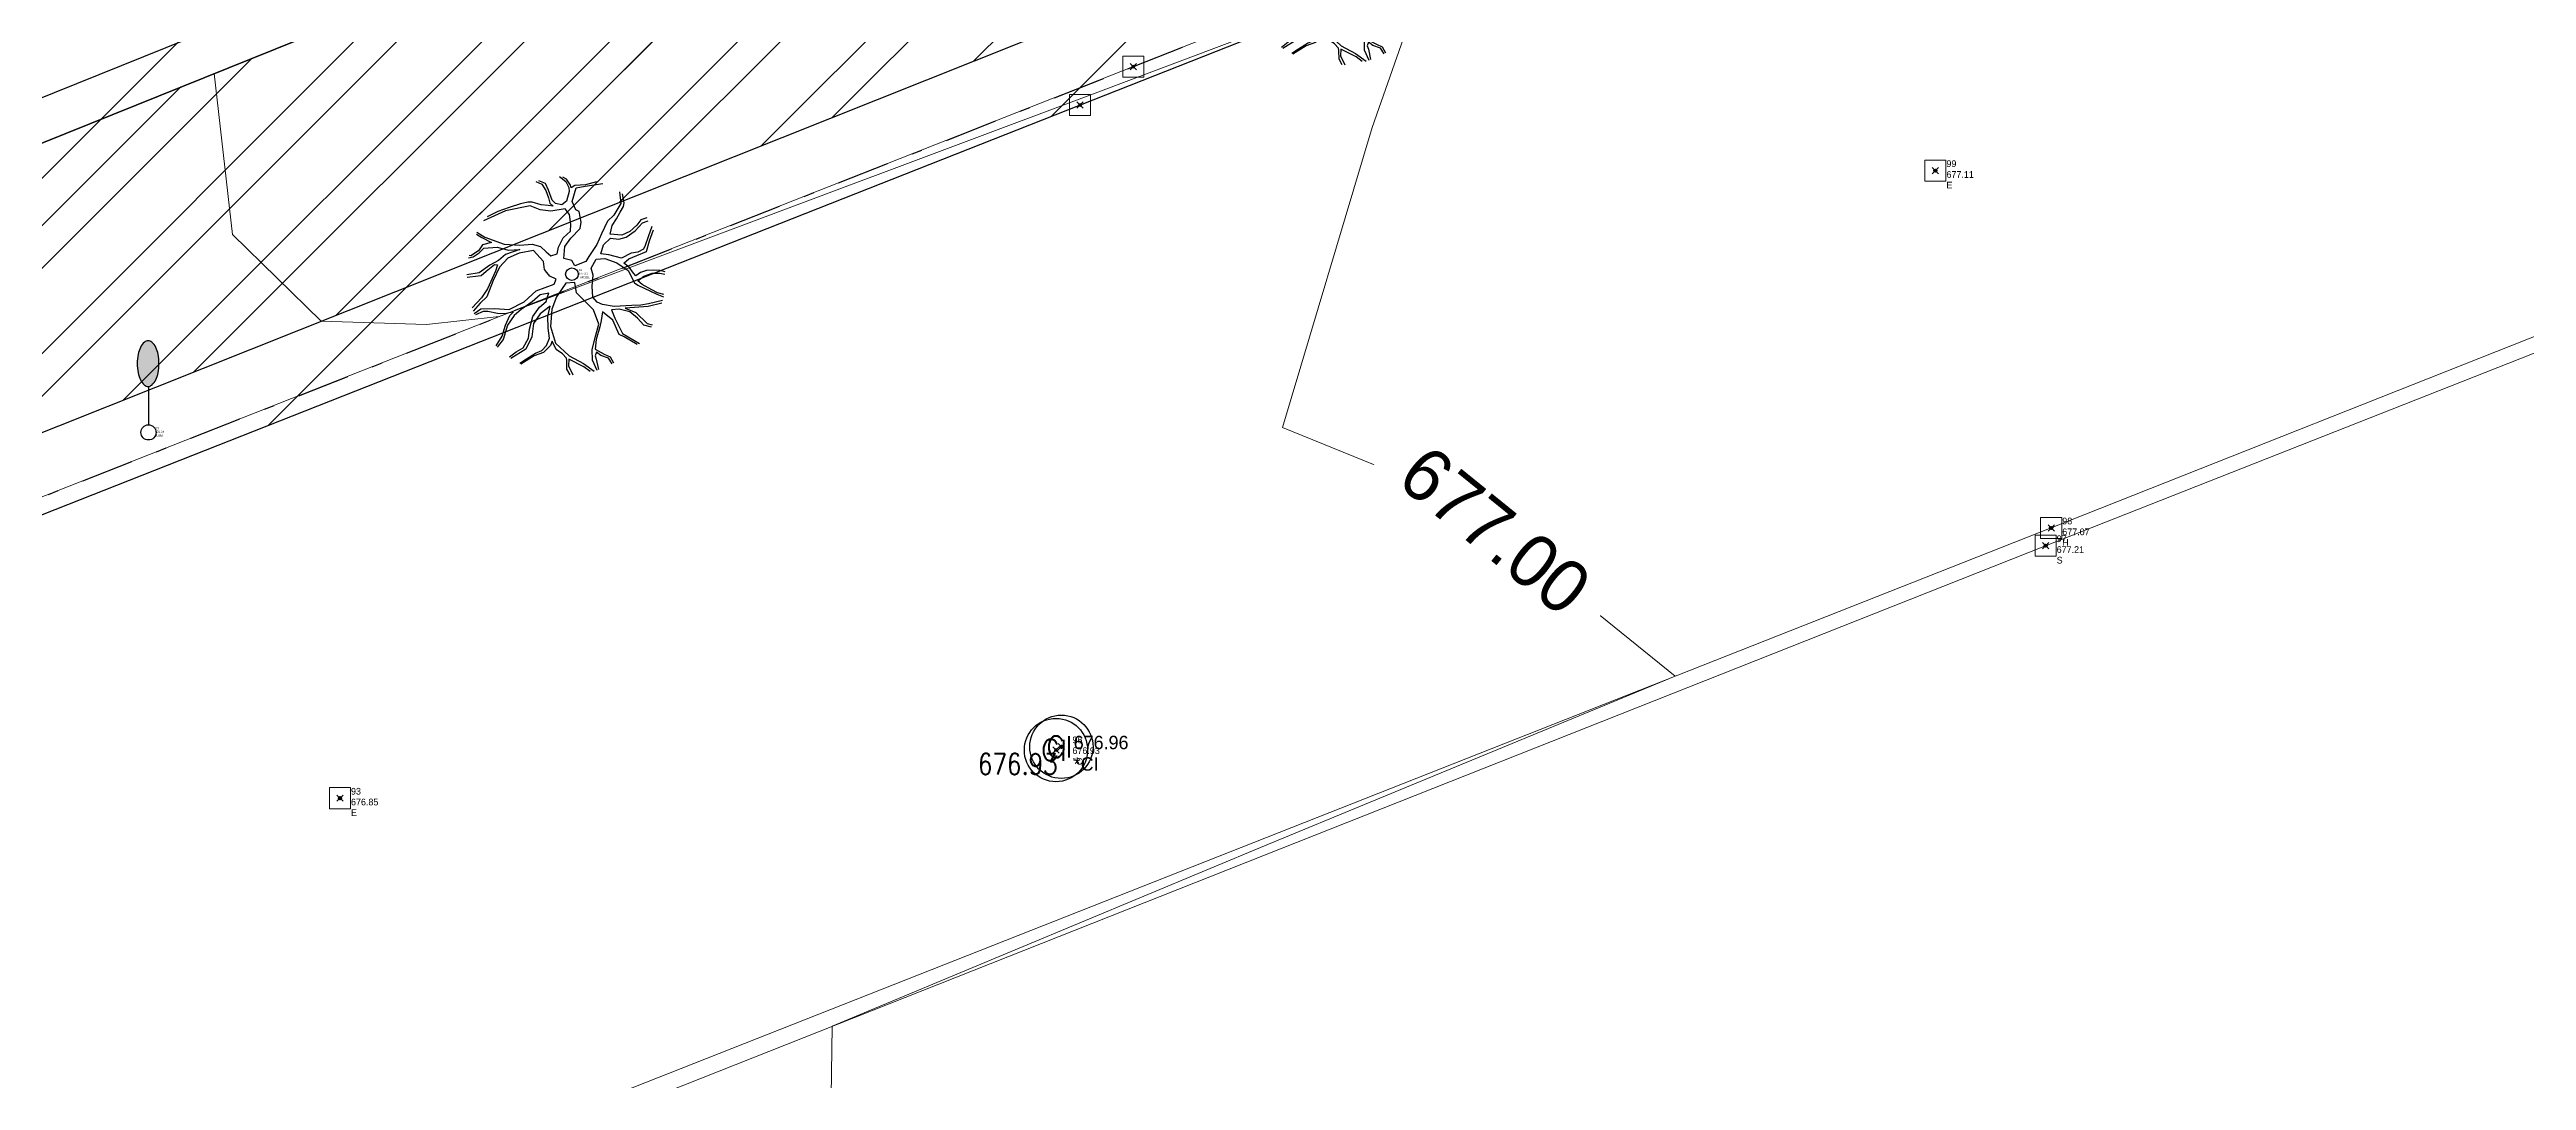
# Model space of a CAD drawing. Extents: x 350769 to 354978, y 6304672 to 6307963.
# Drawn here: x 352550.22 to 352573.7, y 6305432.14 to 6305441.91 of the extents above; entities that cross this region are included whole.
import ezdxf

# ---------------------------------------------------------------- set-up
doc = ezdxf.new("R2010")
doc.units = 0
doc.header["$PDMODE"] = 35
doc.header["$PDSIZE"] = 0.03
doc.linetypes.add('CONTINUOS', pattern=[0])
doc.linetypes.add('JPG_DASHDOT', pattern=[1, 0.5, -0.25, 0, -0.25])
doc.layers.get('0').update_dxf_attribs({"linetype": 'CONTINUOUS'})
doc.layers.get('Defpoints').update_dxf_attribs({"linetype": 'CONTINUOUS'})
for name, color, linetype in [('0-LEVANTAMIENTO 2020.SEP', 252, 'CONTINUOUS'), ('02_Geo ext_Acotamiento', 7, 'CONTINUOUS'), ('1-ESCALA', 252, 'CONTINUOUS'), ('1-PAVIMENTO', 161, 'CONTINUOUS'), ('1-SOLERA', 212, 'CONTINUOUS'), ('1-VEREDA', 251, 'CONTINUOUS'), ('2-ACHURADO VEREDA', 252, 'CONTINUOUS'), ('C-TINN', 5, 'CONTINUOUS'), ('C-TOPO-MINR', 8, 'CONTINUOUS'), ('COTA-BLOCK', 4, 'CONTINUOUS'), ('TOP-URB-SOLERAS', 2, 'JPG_DASHDOT'), ('V-NODE - 2013', 4, 'CONTINUOUS'), ('V-NODE DIC 2005', 4, 'CONTINUOUS'), ('V-NODE-TEXT', 1, 'CONTINUOUS'), ('V-NODE-TEXT 2013', 2, 'CONTINUOUS'), ('V-NODE-TEXT DIC 2005', 2, 'CONTINUOUS'), ('Z-ARBOL', 253, 'CONTINUOUS'), ('Z-CI', 253, 'CONTINUOUS'), ('Z-LUM', 253, 'CONTINUOUS')]:
    doc.layers.add(name, color=color, linetype=linetype)
doc.layers.add('0_ASD_TOPOGRAFIA_ELEMENTOS', color=9, linetype='CONTINUOS', lineweight=5, true_color=0xbdbdbd)
doc.styles.add('ROMANS', font='romans.shx', dxfattribs={"width": 0.65})
doc.dimstyles.new('Principal', dxfattribs={"dimscale": 0, "dimtxt": 2, "dimasz": 2, "dimexe": 1, "dimexo": 1, "dimtad": 1, "dimrnd": 0.05, "dimzin": 1, "dimtxsty": 'ROMANS', "dimcen": 2.5, "dimclrt": 2, "dimaunit": 2, "dimadec": 0, "dimazin": 0, "dimtfac": 1, "dimtmove": 0, "dimatfit": 3, "dimfxl": 1, "dimfxlon": 1, "dimarcsym": 0})

# ---------------------------------------------------------------- blocks, each defined once
blk = doc.blocks.new('CI')
at = {"layer": 'Z-CI'}
blk.add_circle((0, 0), 1.2, dxfattribs=at)
at = {"layer": 'Z-CI', "style": 'ROMANS'}
blk.add_text('CI', height=0.8, rotation=360, dxfattribs=at).set_placement((-0.579, -0.402))
blk = doc.blocks.new('*U229', base_point=(352569.137, 6305437.209))
at = {"layer": 'V-NODE - 2013', "lineweight": -2}
blk.add_point((352569.137, 6305437.209), dxfattribs=at)
at = {"layer": 'V-NODE-TEXT 2013', "linetype": 'ByBlock', "char_height": 0.0635}
for s, insert, attachment_point in [('97', (352569.242, 6305437.242), 7), ('677.21', (352569.242, 6305437.204), 1), ('S', (352569.242, 6305437.103), 1)]:
    blk.add_mtext(s, dxfattribs=dict(at, insert=insert, attachment_point=attachment_point))
blk = doc.blocks.new('*U378', base_point=(352569.19, 6305437.377))
at = {"layer": 'V-NODE - 2013', "lineweight": -2}
blk.add_point((352569.19, 6305437.377), dxfattribs=at)
at = {"layer": 'V-NODE-TEXT 2013', "linetype": 'ByBlock', "char_height": 0.0635}
for s, insert, attachment_point in [('98', (352569.295, 6305437.41), 7), ('677.07', (352569.295, 6305437.372), 1), ('H', (352569.295, 6305437.271), 1)]:
    blk.add_mtext(s, dxfattribs=dict(at, insert=insert, attachment_point=attachment_point))
blk = doc.blocks.new('*U415', base_point=(352552.968, 6305434.815))
at = {"layer": 'V-NODE - 2013', "lineweight": -2}
blk.add_point((352552.968, 6305434.815), dxfattribs=at)
at = {"layer": 'V-NODE-TEXT 2013', "linetype": 'ByBlock', "char_height": 0.0635}
for s, insert, attachment_point in [('93', (352553.073, 6305434.848), 7), ('676.85', (352553.073, 6305434.81), 1), ('E', (352553.073, 6305434.709), 1)]:
    blk.add_mtext(s, dxfattribs=dict(at, insert=insert, attachment_point=attachment_point))
blk = doc.blocks.new('*U416', base_point=(352568.092, 6305440.765))
at = {"layer": 'V-NODE - 2013', "lineweight": -2}
blk.add_point((352568.092, 6305440.765), dxfattribs=at)
at = {"layer": 'V-NODE-TEXT 2013', "linetype": 'ByBlock', "char_height": 0.0635}
for s, insert, attachment_point in [('99', (352568.197, 6305440.798), 7), ('677.11', (352568.197, 6305440.76), 1), ('E', (352568.197, 6305440.659), 1)]:
    blk.add_mtext(s, dxfattribs=dict(at, insert=insert, attachment_point=attachment_point))
blk = doc.blocks.new('*U442', base_point=(352559.807, 6305435.302))
at = {"layer": 'V-NODE - 2013', "lineweight": -2}
blk.add_point((352559.807, 6305435.302), dxfattribs=at)
at = {"layer": 'V-NODE-TEXT 2013', "linetype": 'ByBlock', "char_height": 0.0635}
for s, insert, attachment_point in [('96', (352559.912, 6305435.335), 7), ('676.93', (352559.912, 6305435.297), 1), ('°CI', (352559.912, 6305435.196), 1)]:
    blk.add_mtext(s, dxfattribs=dict(at, insert=insert, attachment_point=attachment_point))
blk = doc.blocks.new('ARBOL')
at = {"layer": 'Z-ARBOL', "color": 9, "linetype": 'Continuous', "true_color": 0xbdbdbd}
for p, q in [((-1.403, 3.597), (-1.165, 3.491)), ((-1.029, 3.526), (-1.286, 3.62)), ((-1.165, 3.491), (-1.017, 3.252)), ((-0.902, 3.26), (-1.029, 3.526)), ((-1.017, 3.252), (-0.911, 2.96)), ((-0.911, 2.96), (-0.854, 2.754)), ((-0.767, 2.873), (-0.902, 3.26)), ((-0.477, 3.797), (-0.24, 3.601)), ((-0.207, 3.685), (-0.352, 3.773)), ((-0.24, 3.601), (-0.123, 3.368)), ((-0.057, 3.46), (-0.207, 3.685)), ((-0.104, 3.213), (-0.207, 2.841)), ((-0.123, 3.368), (-0.104, 3.213)), ((-0.029, 3.35), (-0.057, 3.46)), ((0.118, 3.442), (-0.029, 3.35)), ((0.016, 2.829), (0.166, 3.358)), ((0.526, 3.47), (0.118, 3.442)), ((0.166, 3.358), (0.515, 3.412)), ((0.515, 3.412), (1.206, 3.526)), ((0.952, 3.585), (0.526, 3.47)), ((1.849, 3.198), (1.905, 2.74)), ((2.025, 2.777), (1.962, 3.121)), ((-2.573, 2.463), (-3.436, 2.075)), ((-2.87, 2.43), (-3.296, 2.225)), ((-2.436, 2.588), (-2.87, 2.43)), ((-1.615, 2.657), (-2.573, 2.463)), ((-1.989, 2.729), (-2.436, 2.588)), ((-1.717, 2.798), (-1.989, 2.729)), ((-1.54, 2.794), (-1.717, 2.798)), ((-1.226, 2.493), (-1.615, 2.657)), ((-1.187, 2.697), (-1.54, 2.794)), ((-0.816, 2.445), (-1.226, 2.493)), ((-0.92, 2.661), (-1.187, 2.697)), ((-0.73, 2.639), (-0.92, 2.661)), ((-0.854, 2.754), (-0.73, 2.639)), ((-0.266, 2.536), (-0.816, 2.445)), ((-0.63, 2.741), (-0.767, 2.873)), ((-0.396, 2.696), (-0.63, 2.741)), ((-0.207, 2.841), (-0.396, 2.696)), ((-0.096, 2.323), (-0.266, 2.536)), ((-0.041, 1.935), (-0.096, 2.323)), ((-0.059, 1.667), (-0.041, 1.935)), ((0.148, 2.502), (0.016, 2.829)), ((0.28, 2.432), (0.148, 2.502)), ((0.364, 2.024), (0.28, 2.432)), ((0.316, 1.777), (0.364, 2.024)), ((1.387, 2.055), (1.15, 1.572)), ((1.627, 2.295), (1.387, 2.055)), ((1.564, 1.885), (1.729, 2.155)), ((1.905, 2.74), (1.627, 2.295)), ((1.729, 2.155), (1.875, 2.414)), ((1.875, 2.414), (1.998, 2.632)), ((1.998, 2.632), (2.025, 2.777)), ((2.463, 1.684), (2.748, 1.991)), ((2.673, 2.111), (2.52, 1.899)), ((2.914, 2.185), (2.673, 2.111)), ((2.748, 1.991), (2.957, 2.072)), ((-3.7, 1.548), (-3.498, 1.419)), ((-3.69, 1.634), (-3.381, 1.442)), ((-3.47, 1.143), (-3.63, 0.901)), ((-3.594, 0.834), (-3.415, 1.011)), ((-3.498, 1.419), (-3.116, 1.225)), ((-3.116, 1.225), (-3.47, 1.143)), ((-3.415, 1.011), (-2.907, 1.05)), ((-3.381, 1.442), (-2.627, 1.162)), ((-2.907, 1.05), (-2.46, 0.935)), ((-2.627, 1.162), (-2.021, 1.122)), ((-2.021, 1.122), (-1.544, 1.167)), ((-1.544, 1.167), (-1.222, 1.075)), ((-1.222, 1.075), (-1.003, 0.868)), ((-0.567, 0.785), (-0.517, 1.046)), ((-0.517, 1.046), (-0.333, 1.418)), ((-0.333, 1.418), (-0.059, 1.667)), ((-0.309, 0.615), (-0.27, 1.074)), ((-0.27, 1.074), (-0.047, 1.394)), ((-0.047, 1.394), (0.316, 1.777)), ((0.973, 1.154), (0.657, 0.687)), ((1.15, 1.572), (0.973, 1.154)), ((1.13, 0.793), (1.228, 1.135)), ((1.228, 1.135), (1.504, 1.399)), ((1.485, 1.554), (1.564, 1.885)), ((1.945, 1.511), (1.485, 1.554)), ((1.504, 1.399), (1.819, 1.354)), ((1.819, 1.354), (2.109, 1.435)), ((2.249, 1.664), (1.945, 1.511)), ((2.109, 1.435), (2.463, 1.684)), ((2.52, 1.899), (2.249, 1.664)), ((2.78, 0.975), (2.562, 0.851)), ((2.839, 1.115), (2.78, 0.975)), ((2.968, 1.452), (2.839, 1.115)), ((2.891, 0.879), (3.018, 1.291)), ((3.108, 1.847), (2.968, 1.452)), ((3.018, 1.291), (3.163, 1.716)), ((-3.598, 0.051), (-4.08, -0.022)), ((-4.02, 0.629), (-3.835, 0.669)), ((-3.923, 0.716), (-3.985, 0.728)), ((-3.63, 0.901), (-3.923, 0.716)), ((-3.835, 0.669), (-3.594, 0.834)), ((-3.185, 0.35), (-3.598, 0.051)), ((-3.521, -0.054), (-3.326, 0.12)), ((-3.326, 0.12), (-3.003, 0.375)), ((-2.972, 0.113), (-3.28, -0.567)), ((-2.845, 0.526), (-3.185, 0.35)), ((-2.811, 0.278), (-3.057, -0.248)), ((-3.003, 0.375), (-2.891, 0.369)), ((-2.891, 0.369), (-2.972, 0.113)), ((-2.574, 0.761), (-2.845, 0.526)), ((-2.487, 0.623), (-2.811, 0.278)), ((-2.02, 0.956), (-2.574, 0.761)), ((-2.048, 0.811), (-2.487, 0.623)), ((-2.46, 0.935), (-2.02, 0.956)), ((-1.495, 0.916), (-2.048, 0.811)), ((-1.107, 0.496), (-1.495, 0.916)), ((-1.069, 0.187), (-1.107, 0.496)), ((-0.979, 0.064), (-1.069, 0.187)), ((-1.003, 0.868), (-0.823, 0.713)), ((-0.861, -0.079), (-0.979, 0.064)), ((-0.823, 0.713), (-0.567, 0.785)), ((-0.003, 0.526), (-0.309, 0.615)), ((0.12, 0.322), (-0.003, 0.526)), ((0.541, 0.498), (0.12, 0.322)), ((0.657, 0.687), (0.541, 0.498)), ((0.749, 0.232), (0.945, 0.586)), ((0.826, -0.039), (0.749, 0.232)), ((0.945, 0.586), (1.274, 0.614)), ((1.429, 0.75), (1.13, 0.793)), ((1.274, 0.614), (1.74, 0.435)), ((1.922, 0.626), (1.429, 0.75)), ((1.74, 0.435), (2.184, 0.139)), ((2.296, 0.811), (1.922, 0.626)), ((2.013, 0.428), (2.208, 0.602)), ((2.225, 0.267), (2.013, 0.428)), ((2.184, 0.139), (2.434, -0.331)), ((2.208, 0.602), (2.522, 0.723)), ((2.391, 0.039), (2.225, 0.267)), ((2.562, 0.851), (2.296, 0.811)), ((2.484, -0.069), (2.391, 0.039)), ((2.67, 0.062), (2.484, -0.069)), ((2.522, 0.723), (2.891, 0.879)), ((2.895, 0.139), (2.67, 0.062)), ((2.788, -0.082), (3.118, 0.036)), ((3.155, 0.15), (2.895, 0.139)), ((3.118, 0.036), (3.409, 0.041)), ((3.428, 0.143), (3.155, 0.15)), ((3.409, 0.041), (3.612, 0.003)), ((3.628, 0.09), (3.428, 0.143)), ((-4.066, -0.115), (-3.635, -0.062)), ((-3.508, -0.915), (-3.874, -1.313)), ((-3.635, -0.062), (-3.521, -0.054)), ((-3.307, -0.878), (-3.565, -1.13)), ((-3.28, -0.567), (-3.508, -0.915)), ((-3.057, -0.248), (-3.307, -0.878)), ((-1.859, -1.079), (-1.388, -0.641)), ((-1.226, -0.808), (-1.537, -1.08)), ((-1.388, -0.641), (-0.693, -0.382)), ((-0.89, -0.736), (-1.226, -0.808)), ((-1, -1.062), (-0.949, -0.876)), ((-0.949, -0.876), (-0.89, -0.736)), ((-0.607, -0.187), (-0.861, -0.079)), ((-0.595, -0.883), (-0.783, -1.36)), ((-0.693, -0.382), (-0.607, -0.187)), ((-0.234, -0.349), (-0.595, -0.883)), ((0.11, -0.324), (-0.234, -0.349)), ((0.178, -0.729), (0.11, -0.324)), ((0.844, -1.384), (0.178, -0.729)), ((0.792, -0.47), (0.826, -0.039)), ((0.808, -0.895), (0.792, -0.47)), ((0.98, -1.093), (0.808, -0.895)), ((2.434, -0.331), (2.56, -0.43)), ((2.56, -0.264), (2.788, -0.082)), ((2.727, -0.401), (2.56, -0.264)), ((2.56, -0.43), (3.301, -0.782)), ((3.107, -0.61), (2.727, -0.401)), ((3.327, -0.727), (3.107, -0.61)), ((3.301, -0.782), (3.556, -0.877)), ((3.574, -0.789), (3.327, -0.727)), ((-3.565, -1.13), (-3.831, -1.435)), ((-3.796, -1.524), (-3.541, -1.346)), ((-3.449, -1.454), (-3.747, -1.578)), ((-3.541, -1.346), (-2.989, -1.331)), ((-3.269, -1.443), (-3.449, -1.454)), ((-2.882, -1.532), (-3.269, -1.443)), ((-2.989, -1.331), (-2.433, -1.376)), ((-2.593, -1.542), (-2.882, -1.532)), ((-2.273, -1.468), (-2.593, -1.542)), ((-2.581, -1.981), (-2.412, -1.607)), ((-2.235, -1.61), (-2.5, -1.982)), ((-2.433, -1.376), (-1.859, -1.079)), ((-2.412, -1.607), (-2.273, -1.468)), ((-1.964, -1.376), (-2.235, -1.61)), ((-1.537, -1.08), (-1.964, -1.376)), ((-1.64, -2.131), (-1.515, -1.642)), ((-1.487, -1.919), (-1.553, -2.434)), ((-1.515, -1.642), (-1.253, -1.285)), ((-1.237, -1.544), (-1.487, -1.919)), ((-1.253, -1.285), (-1, -1.062)), ((-0.841, -1.243), (-1.237, -1.544)), ((-0.934, -1.647), (-0.841, -1.243)), ((-0.924, -2.102), (-0.934, -1.647)), ((-0.783, -1.36), (-0.829, -2.029)), ((1.046, -1.935), (0.844, -1.384)), ((1.19, -1.179), (0.98, -1.093)), ((1.136, -1.801), (1.089, -2.048)), ((1.184, -1.464), (1.136, -1.801)), ((1.592, -1.783), (1.184, -1.464)), ((1.645, -1.25), (1.19, -1.179)), ((1.833, -1.361), (1.539, -1.381)), ((1.539, -1.381), (1.67, -1.707)), ((1.84, -2.342), (1.592, -1.783)), ((2.33, -1.215), (1.645, -1.25)), ((1.67, -1.707), (1.96, -2.305)), ((2.251, -1.456), (1.833, -1.361)), ((2.967, -1.261), (2.068, -1.316)), ((2.068, -1.316), (2.488, -1.486)), ((2.542, -1.708), (2.251, -1.456)), ((2.671, -1.205), (2.33, -1.215)), ((2.488, -1.486), (2.923, -1.916)), ((2.797, -1.983), (2.542, -1.708)), ((2.971, -1.156), (2.671, -1.205)), ((2.923, -1.916), (3.123, -1.969)), ((3.494, -1.121), (2.967, -1.261)), ((3.522, -1.022), (2.971, -1.156)), ((-2.944, -2.787), (-2.711, -2.409)), ((-2.67, -2.537), (-2.906, -2.839)), ((-2.711, -2.409), (-2.581, -1.981)), ((-2.5, -1.982), (-2.67, -2.537)), ((-2.163, -3.011), (-1.893, -2.866)), ((-1.893, -2.866), (-1.691, -2.483)), ((-1.553, -2.434), (-1.79, -2.916)), ((-1.691, -2.483), (-1.64, -2.131)), ((-1.168, -2.959), (-0.986, -2.768)), ((-0.825, -2.769), (-1.104, -3.047)), ((-0.986, -2.768), (-0.869, -2.489)), ((-0.869, -2.489), (-0.924, -2.102)), ((-0.829, -2.029), (-0.631, -2.685)), ((-0.76, -2.6), (-0.825, -2.769)), ((-0.614, -2.929), (-0.76, -2.6)), ((-0.631, -2.685), (-0.112, -3.176)), ((0.792, -2.926), (0.931, -2.365)), ((0.947, -2.534), (0.907, -2.918)), ((0.931, -2.365), (1.046, -1.935)), ((1.089, -2.048), (0.947, -2.534)), ((2.032, -2.439), (1.84, -2.342)), ((1.96, -2.305), (2.63, -2.689)), ((2.541, -2.732), (2.032, -2.439)), ((3.09, -2.053), (2.797, -1.983)), ((-2.428, -3.216), (-2.163, -3.011)), ((-1.79, -2.916), (-2.375, -3.272)), ((-2.023, -3.459), (-1.763, -3.283)), ((-1.468, -3.174), (-1.982, -3.498)), ((-1.763, -3.283), (-1.414, -3.063)), ((-1.104, -3.047), (-1.468, -3.174)), ((-1.414, -3.063), (-1.168, -2.959)), ((-0.371, -3.096), (-0.614, -2.929)), ((-0.209, -3.263), (-0.371, -3.096)), ((-0.194, -3.356), (-0.209, -3.263)), ((-0.193, -3.688), (-0.194, -3.356)), ((-0.073, -3.907), (-0.193, -3.688)), ((-0.118, -3.295), (-0.137, -3.563)), ((-0.137, -3.563), (0.039, -3.913)), ((0.469, -3.603), (-0.118, -3.295)), ((-0.112, -3.176), (0.447, -3.464)), ((0.447, -3.464), (0.866, -3.771)), ((0.709, -3.785), (0.469, -3.603)), ((0.795, -3.334), (0.792, -2.926)), ((0.979, -3.736), (0.795, -3.334)), ((0.95, -3.032), (0.906, -3.174)), ((0.906, -3.174), (0.947, -3.302)), ((0.907, -2.918), (1.258, -3.106)), ((0.947, -3.302), (1.033, -3.696)), ((1.12, -3.155), (0.95, -3.032)), ((1.423, -3.258), (1.12, -3.155)), ((1.258, -3.106), (1.481, -3.209)), ((1.558, -3.479), (1.423, -3.258)), ((1.481, -3.209), (1.614, -3.445))]:
    blk.add_line(p, q, dxfattribs=at)
at = {"layer": 'Z-ARBOL', "color": 9, "true_color": 0xbdbdbd}
blk.add_circle((0, 0), 0.245, dxfattribs=at)
blk = doc.blocks.new('*U733', base_point=(352562.486, 6305442.722))
at = {"layer": 'Z-ARBOL', "linetype": 'ByBlock', "lineweight": -2, "xscale": 0.2441400029806206, "yscale": 0.2441400029806206, "zscale": 0.2441400029806206}
blk.add_blockref('ARBOL', (352562.486, 6305442.722), dxfattribs=at)
at = {"layer": 'V-NODE-TEXT', "linetype": 'ByBlock', "char_height": 0.02}
for s, insert, attachment_point in [('32', (352562.551, 6305442.762), 4), ('677.15', (352562.551, 6305442.737), 1), ('°ARBOL', (352562.551, 6305442.692), 4)]:
    blk.add_mtext(s, dxfattribs=dict(at, insert=insert, attachment_point=attachment_point))
blk = doc.blocks.new('*U734', base_point=(352555.167, 6305439.783))
at = {"layer": 'Z-ARBOL', "linetype": 'ByBlock', "lineweight": -2, "xscale": 0.2441400029806206, "yscale": 0.2441400029806206, "zscale": 0.2441400029806206}
blk.add_blockref('ARBOL', (352555.167, 6305439.783), dxfattribs=at)
at = {"layer": 'V-NODE-TEXT', "linetype": 'ByBlock', "char_height": 0.02}
for s, insert, attachment_point in [('33', (352555.232, 6305439.823), 4), ('677.03', (352555.232, 6305439.798), 1), ('°ARBOL', (352555.232, 6305439.753), 4)]:
    blk.add_mtext(s, dxfattribs=dict(at, insert=insert, attachment_point=attachment_point))
blk = doc.blocks.new('LUM')
blk.add_hatch(color=256).paths.add_polyline_path([(0.32, 2.09, 0.048714), (0.293, 2.371, 0.062489), (0.224, 2.581, 0.102974), (0.101, 2.743, 0.180941), (-0.01, 2.784, 0.180941), (-0.121, 2.743, 0.102974), (-0.244, 2.581, 0.062489), (-0.313, 2.371, 0.048714), (-0.341, 2.09, 0.048714), (-0.313, 1.808, 0.062489), (-0.244, 1.599, 0.102974), (-0.121, 1.437, 0.180941), (-0.01, 1.395, 0.180941), (0.101, 1.437, 0.102974), (0.224, 1.599, 0.062489), (0.293, 1.808, 0.048714)])
at = {"layer": 'Z-LUM'}
blk.add_lwpolyline([(-0.341, 2.09, 0.048714), (-0.313, 1.808, 0.062489), (-0.244, 1.599, 0.102974), (-0.121, 1.437, 0.180941), (-0.01, 1.395, 0.180941), (0.101, 1.437, 0.102974), (0.224, 1.599, 0.062489), (0.293, 1.808, 0.048714), (0.32, 2.09, 0.048714), (0.293, 2.371, 0.062489), (0.224, 2.581, 0.102974), (0.101, 2.743, 0.180941), (-0.01, 2.784, 0.180941), (-0.121, 2.743, 0.102974), (-0.244, 2.581, 0.062489), (-0.313, 2.371, 0.048714)], format="xyb", close=True, dxfattribs=at)
blk.add_lwpolyline([(0.006, 1.395), (0.006, 0.23)], dxfattribs=at)
blk.add_circle((0, 0), 0.23, dxfattribs=at)
blk = doc.blocks.new('*U777', base_point=(352551.153, 6305438.283))
at = {"layer": 'Z-LUM', "linetype": 'ByBlock', "lineweight": -2, "xscale": 0.3122469918520235, "yscale": 0.3122469918520235, "zscale": 0.3122469918520235}
blk.add_blockref('LUM', (352551.153, 6305438.283), dxfattribs=at)
at = {"layer": 'V-NODE-TEXT', "linetype": 'ByBlock', "char_height": 0.02}
for s, insert, attachment_point in [('34', (352551.218, 6305438.323), 4), ('676.94', (352551.218, 6305438.298), 1), ('°LUM', (352551.218, 6305438.253), 4)]:
    blk.add_mtext(s, dxfattribs=dict(at, insert=insert, attachment_point=attachment_point))
blk = doc.blocks.new('*D1236')
at = {"layer": '02_Geo ext_Acotamiento', "color": 0, "lineweight": -2, "transparency": 16777216}
blk.add_line((352474.045, 6305972.496), (352473.119, 6305978.179), dxfattribs=at)
at = {"layer": '02_Geo ext_Acotamiento', "color": 0, "transparency": 16777216}
blk.add_solid([(352473.283, 6305978.206), (352472.954, 6305978.153), (352472.958, 6305979.166)], dxfattribs=at)
at = {"layer": 'Defpoints', "color": 0, "transparency": 16777216}
for p in [(352472.958, 6305979.166), (352596.042, 6305224.025)]:
    blk.add_point(p, dxfattribs=at)
at = {"layer": '02_Geo ext_Acotamiento', "color": 2, "transparency": 16777216, "insert": (352474.582, 6305974.845), "char_height": 1, "attachment_point": 5, "rotation": 279.2575, "style": 'ROMANS'}
blk.add_mtext('R765,10', dxfattribs=at)
blk = doc.blocks.new('*U1327')
at = {"color": 0, "linetype": 'ByBlock', "lineweight": -2, "transparency": 16777216}
blk.add_point((0, 0), dxfattribs=at)
blk = doc.blocks.new('*U1604', base_point=(352559.824, 6305435.2))
at = {"layer": 'V-NODE-TEXT DIC 2005', "linetype": 'ByBlock', "char_height": 0.127}
for s, insert, attachment_point in [('676.96', (352559.991, 6305435.271), 4), ('*CI', (352559.991, 6305435.132), 1)]:
    blk.add_mtext(s, dxfattribs=dict(at, insert=insert, attachment_point=attachment_point))
blk = doc.blocks.new('*U1605', base_point=(352559.824, 6305435.2))
at = {"layer": 'V-NODE-TEXT DIC 2005', "color": 2, "lineweight": -2}
blk.add_blockref('*U1604', (352559.824, 6305435.2), dxfattribs=at)
blk = doc.blocks.new('*U4469', base_point=(352569.137, 6305437.209))
at = {"layer": 'V-NODE - 2013', "lineweight": -2}
blk.add_point((352569.137, 6305437.209), dxfattribs=at)
at = {"layer": 'V-NODE-TEXT 2013', "linetype": 'ByBlock', "char_height": 0.0635}
for s, insert, attachment_point in [('97', (352569.242, 6305437.242), 7), ('677.21', (352569.242, 6305437.204), 1), ('S', (352569.242, 6305437.103), 1)]:
    blk.add_mtext(s, dxfattribs=dict(at, insert=insert, attachment_point=attachment_point))
blk = doc.blocks.new('*U4624', base_point=(352569.19, 6305437.377))
at = {"layer": 'V-NODE - 2013', "lineweight": -2}
blk.add_point((352569.19, 6305437.377), dxfattribs=at)
at = {"layer": 'V-NODE-TEXT 2013', "linetype": 'ByBlock', "char_height": 0.0635}
for s, insert, attachment_point in [('98', (352569.295, 6305437.41), 7), ('677.07', (352569.295, 6305437.372), 1), ('H', (352569.295, 6305437.271), 1)]:
    blk.add_mtext(s, dxfattribs=dict(at, insert=insert, attachment_point=attachment_point))
blk = doc.blocks.new('*U4664', base_point=(352552.968, 6305434.815))
at = {"layer": 'V-NODE - 2013', "lineweight": -2}
blk.add_point((352552.968, 6305434.815), dxfattribs=at)
at = {"layer": 'V-NODE-TEXT 2013', "linetype": 'ByBlock', "char_height": 0.0635}
for s, insert, attachment_point in [('93', (352553.073, 6305434.848), 7), ('676.85', (352553.073, 6305434.81), 1), ('E', (352553.073, 6305434.709), 1)]:
    blk.add_mtext(s, dxfattribs=dict(at, insert=insert, attachment_point=attachment_point))
blk = doc.blocks.new('*U4665', base_point=(352568.092, 6305440.765))
at = {"layer": 'V-NODE - 2013', "lineweight": -2}
blk.add_point((352568.092, 6305440.765), dxfattribs=at)
at = {"layer": 'V-NODE-TEXT 2013', "linetype": 'ByBlock', "char_height": 0.0635}
for s, insert, attachment_point in [('99', (352568.197, 6305440.798), 7), ('677.11', (352568.197, 6305440.76), 1), ('E', (352568.197, 6305440.659), 1)]:
    blk.add_mtext(s, dxfattribs=dict(at, insert=insert, attachment_point=attachment_point))
blk = doc.blocks.new('*U4700', base_point=(352559.807, 6305435.302))
at = {"layer": 'V-NODE - 2013', "lineweight": -2}
blk.add_point((352559.807, 6305435.302), dxfattribs=at)
at = {"layer": 'V-NODE-TEXT 2013', "linetype": 'ByBlock', "char_height": 0.0635}
for s, insert, attachment_point in [('96', (352559.912, 6305435.335), 7), ('676.93', (352559.912, 6305435.297), 1), ('°CI', (352559.912, 6305435.196), 1)]:
    blk.add_mtext(s, dxfattribs=dict(at, insert=insert, attachment_point=attachment_point))
blk = doc.blocks.new('*U5010', base_point=(352562.486, 6305442.722))
at = {"layer": 'Z-ARBOL', "linetype": 'ByBlock', "lineweight": -2, "xscale": 0.2441400029806206, "yscale": 0.2441400029806206, "zscale": 0.2441400029806206}
blk.add_blockref('ARBOL', (352562.486, 6305442.722), dxfattribs=at)
at = {"layer": 'V-NODE-TEXT', "linetype": 'ByBlock', "char_height": 0.02}
for s, insert, attachment_point in [('32', (352562.551, 6305442.762), 4), ('677.15', (352562.551, 6305442.737), 1), ('°ARBOL', (352562.551, 6305442.692), 4)]:
    blk.add_mtext(s, dxfattribs=dict(at, insert=insert, attachment_point=attachment_point))
blk = doc.blocks.new('*U5011', base_point=(352555.167, 6305439.783))
at = {"layer": 'Z-ARBOL', "linetype": 'ByBlock', "lineweight": -2, "xscale": 0.2441400029806206, "yscale": 0.2441400029806206, "zscale": 0.2441400029806206}
blk.add_blockref('ARBOL', (352555.167, 6305439.783), dxfattribs=at)
at = {"layer": 'V-NODE-TEXT', "linetype": 'ByBlock', "char_height": 0.02}
for s, insert, attachment_point in [('33', (352555.232, 6305439.823), 4), ('677.03', (352555.232, 6305439.798), 1), ('°ARBOL', (352555.232, 6305439.753), 4)]:
    blk.add_mtext(s, dxfattribs=dict(at, insert=insert, attachment_point=attachment_point))
blk = doc.blocks.new('*U5056', base_point=(352551.153, 6305438.283))
at = {"layer": 'Z-LUM', "linetype": 'ByBlock', "lineweight": -2, "xscale": 0.3122469918520235, "yscale": 0.3122469918520235, "zscale": 0.3122469918520235}
blk.add_blockref('LUM', (352551.153, 6305438.283), dxfattribs=at)
at = {"layer": 'V-NODE-TEXT', "linetype": 'ByBlock', "char_height": 0.02}
for s, insert, attachment_point in [('34', (352551.218, 6305438.323), 4), ('676.94', (352551.218, 6305438.298), 1), ('°LUM', (352551.218, 6305438.253), 4)]:
    blk.add_mtext(s, dxfattribs=dict(at, insert=insert, attachment_point=attachment_point))
blk = doc.blocks.new('TOPOGRAFIA')
at = {"layer": '1-ESCALA', "color": 9, "lineweight": 0, "true_color": 0xbdbdbd, "flags": 128}
for points in [[(390540.705, 6302437.224), (390559.381, 6302444.752), (390572.313, 6302449.916), (390585.207, 6302455.053), (390596.032, 6302459.42), (390599.939, 6302461.036)], [(390541.06, 6302437.799), (390559.232, 6302445.123), (390572.165, 6302450.287), (390580.632, 6302453.661), (390580.507, 6302454.011)]]:
    blk.add_lwpolyline(points, dxfattribs=at)
at = {"layer": '1-PAVIMENTO', "color": 9, "lineweight": 0, "true_color": 0xbdbdbd, "flags": 128}
for points in [[(390444.268, 6302388.116), (390457.741, 6302393.434), (390468.498, 6302397.661), (390479.763, 6302402.113), (390491.069, 6302406.566), (390504.34, 6302411.797), (390516.096, 6302416.436), (390528.667, 6302421.39), (390542.311, 6302426.778), (390554.613, 6302431.626), (390569.19, 6302437.377), (390581.349, 6302442.198), (390592.357, 6302446.525), (390602.496, 6302450.542)], [(390441.522, 6302394.629), (390452.503, 6302398.982), (390458.213, 6302401.216), (390468.05, 6302405.104), (390476.439, 6302408.401), (390481.682, 6302410.475), (390490.722, 6302414.053), (390503.01, 6302418.889), (390512.509, 6302422.629), (390523.045, 6302426.8), (390532.693, 6302430.631), (390541.368, 6302434.036), (390559.984, 6302441.387), (390574.209, 6302447), (390587.598, 6302452.326), (390599.579, 6302457.023), (390608.801, 6302460.676), (390618.951, 6302464.69)]]:
    blk.add_lwpolyline(points, dxfattribs=at)
at = {"layer": '1-SOLERA', "color": 9, "lineweight": 0, "true_color": 0xbdbdbd}
for p, q in [((390560.49, 6302441.751), (390574.208, 6302447.178)), ((390541.321, 6302434.192), (390560.49, 6302441.751))]:
    blk.add_line(p, q, dxfattribs=at)
at = {"layer": '1-SOLERA', "color": 9, "lineweight": 0, "true_color": 0xbdbdbd, "flags": 128}
blk.add_lwpolyline([(390444.36, 6302387.966), (390457.762, 6302393.273), (390468.575, 6302397.519), (390479.829, 6302401.965), (390491.135, 6302406.422), (390504.423, 6302411.655), (390516.147, 6302416.29), (390528.739, 6302421.254), (390542.04, 6302426.48), (390554.717, 6302431.497), (390569.137, 6302437.209), (390581.385, 6302442.039), (390592.396, 6302446.375), (390602.55, 6302450.4)], dxfattribs=at)
at = {"layer": '1-VEREDA', "color": 9, "lineweight": 0, "true_color": 0xbdbdbd}
for points in [[(390522.849, 6302427.501), (390532.385, 6302431.239), (390541.168, 6302434.704), (390560.355, 6302442.352), (390574.057, 6302447.661), (390586.18, 6302452.427), (390599.796, 6302457.878)], [(390596.032, 6302459.42), (390585.207, 6302455.053), (390572.313, 6302449.916), (390559.381, 6302444.752), (390540.705, 6302437.224), (390531.498, 6302433.526), (390522.742, 6302429.978)]]:
    blk.add_lwpolyline(points, dxfattribs=at)
at = {"layer": 'C-TINN', "color": 9, "linetype": 'Continuous', "lineweight": 0, "true_color": 0xbdbdbd}
for points, elevation in [([(390560.39, 6302441.651), (390560.39, 6302441.851), (390560.59, 6302441.851), (390560.59, 6302441.651), (390560.39, 6302441.651)], 677.111), ([(390559.884, 6302441.287), (390559.884, 6302441.487), (390560.084, 6302441.487), (390560.084, 6302441.287), (390559.884, 6302441.287)], 676.945), ([(390567.992, 6302440.665), (390567.992, 6302440.865), (390568.192, 6302440.865), (390568.192, 6302440.665), (390567.992, 6302440.665)], 677.106), ([(390569.09, 6302437.277), (390569.09, 6302437.477), (390569.29, 6302437.477), (390569.29, 6302437.277), (390569.09, 6302437.277)], 677.067), ([(390569.037, 6302437.109), (390569.037, 6302437.309), (390569.237, 6302437.309), (390569.237, 6302437.109), (390569.037, 6302437.109)], 677.213), ([(390552.868, 6302434.715), (390552.868, 6302434.915), (390553.068, 6302434.915), (390553.068, 6302434.715), (390552.868, 6302434.715)], 676.847)]:
    blk.add_lwpolyline(points, dxfattribs=dict(at, elevation=elevation))
for p in [(390560.49, 6302441.751, 677.111), (390559.984, 6302441.387, 676.945), (390568.092, 6302440.765, 677.106), (390569.19, 6302437.377, 677.067), (390569.137, 6302437.209, 677.213), (390552.968, 6302434.815, 676.847)]:
    blk.add_point(p, dxfattribs=at)
at = {"layer": 'C-TOPO-MINR', "color": 9, "linetype": 'Continuous', "lineweight": 0, "true_color": 0xbdbdbd, "elevation": 677}
blk.add_lwpolyline([(390557.608, 6302430.88), (390557.633, 6302432.652), (390561.771, 6302434.378), (390565.626, 6302435.971), (390563.527, 6302437.67), (390561.902, 6302438.33), (390562.754, 6302441.175), (390563.285, 6302442.69), (390560.152, 6302441.508), (390554.479, 6302439.381), (390553.788, 6302439.307), (390552.791, 6302439.337), (390551.951, 6302440.159), (390551.777, 6302441.687)], dxfattribs=at)
at = {"color": 9, "lineweight": 0, "true_color": 0xbdbdbd}
for name, p in [('*U4665', (390568.092, 6302440.765)), ('*U4624', (390569.19, 6302437.377)), ('*U4469', (390569.137, 6302437.209)), ('*U4700', (390559.807, 6302435.302)), ('*U4664', (390552.968, 6302434.815))]:
    blk.add_blockref(name, p, dxfattribs=at)
at = {"layer": 'V-NODE DIC 2005', "color": 9, "lineweight": 0, "true_color": 0xbdbdbd, "rotation": 359.9963883938062}
blk.add_blockref('*U1327', (390559.757, 6302435.271), dxfattribs=at)
at = {"layer": 'V-NODE-TEXT DIC 2005', "color": 9, "lineweight": 0, "true_color": 0xbdbdbd, "rotation": 359.9963883938062}
blk.add_blockref('*U1605', (390559.757, 6302435.271), dxfattribs=at)
at = {"layer": 'Z-ARBOL', "color": 9, "lineweight": 0, "true_color": 0xbdbdbd}
for name, p in [('*U5010', (390562.486, 6302442.722)), ('*U5011', (390555.167, 6302439.783))]:
    blk.add_blockref(name, p, dxfattribs=at)
at = {"layer": 'Z-CI', "color": 9, "lineweight": 0, "true_color": 0xbdbdbd, "xscale": 0.25, "yscale": 0.25, "zscale": 0.25, "rotation": 359.0901018221344}
blk.add_blockref('CI', (390559.756, 6302435.271), dxfattribs=at)
at = {"layer": 'Z-CI', "color": 9, "lineweight": 0, "true_color": 0xbdbdbd, "xscale": 0.25, "yscale": 0.25, "zscale": 0.25}
blk.add_blockref('CI', (390559.807, 6302435.302), dxfattribs=at)
at = {"layer": 'Z-LUM', "color": 9, "lineweight": 0, "true_color": 0xbdbdbd}
blk.add_blockref('*U5056', (390551.153, 6302438.283), dxfattribs=at)
at = {"layer": 'COTA-BLOCK', "color": 9, "lineweight": 0, "true_color": 0xbdbdbd, "style": 'ROMANS', "width": 0.8}
blk.add_text(' 676.93', height=0.2, dxfattribs=at).set_placement((390558.907, 6302435.04))
at = {"layer": 'C-TOPO-MINR', "color": 9, "linetype": 'Continuous', "lineweight": 0, "true_color": 0xbdbdbd, "insert": (390563.918, 6302437.353, 677), "char_height": 0.5, "width": 2.50095, "attachment_point": 5, "rotation": 320.9987, "bg_fill": 3, "box_fill_scale": 1.0635, "bg_fill_color": 9, "bg_fill_true_color": 13158600, "bg_fill_transparency": 0}
blk.add_mtext('677.00', dxfattribs=at)

msp = doc.modelspace()

# ---------------------------------------------------------------- hatches: boundary and pattern name
at = {"layer": '0-LEVANTAMIENTO 2020.SEP'}
h = msp.add_hatch(dxfattribs=at)
h.set_pattern_fill('ANSI31', color=252)
h.paths.add_polyline_path([(352458.213, 6305401.216), (352452.503, 6305398.982), (352452.816, 6305399.28), (352452.609, 6305399.636), (352451.638, 6305400.227), (352457.678, 6305402.577), (352457.689, 6305402.79), (352457.683, 6305402.996), (352454.252, 6305411.685), (352450.931, 6305420.069), (352447.151, 6305429.404), (352442.008, 6305442.347), (352436.835, 6305455.304), (352430.757, 6305470.685), (352440.792, 6305475.07), (352451.682, 6305479.894), (352465.771, 6305486.18), (352480.216, 6305492.535), (352496.407, 6305499.712), (352513.657, 6305507.299), (352529.161, 6305514.161), (352541.959, 6305519.8), (352561.927, 6305528.675), (352571.449, 6305540.268), (352583.647, 6305555.178), (352598.213, 6305545.789), (352605.453, 6305541.805), (352602.222, 6305538.721), (352606.073, 6305535.813), (352608.645, 6305532.42), (352608.792, 6305532.234), (352608.857, 6305528.43), (352613.727, 6305525.092), (352613.927, 6305524.926), (352609.716, 6305517.616), (352604.317, 6305502.974), (352607.353, 6305483.644), (352606.958, 6305479.393), (352608.039, 6305476.818), (352609.065, 6305474.225), (352617.537, 6305468.424), (352618.346, 6305465.146), (352618.854, 6305464.849), (352618.951, 6305464.69), (352608.801, 6305460.676), (352599.579, 6305457.023), (352587.598, 6305452.326), (352574.209, 6305447), (352559.984, 6305441.387), (352541.368, 6305434.036), (352532.693, 6305430.631), (352523.045, 6305426.8), (352512.509, 6305422.629), (352503.01, 6305418.889), (352490.722, 6305414.053), (352481.682, 6305410.475), (352476.439, 6305408.401), (352468.05, 6305405.104)])
at = {"layer": '2-ACHURADO VEREDA'}
h = msp.add_hatch(dxfattribs=at)
h.set_pattern_fill('ANSI32', color=256, scale=0.09)
edge = h.paths.add_edge_path()
edge.add_line((352494.157, 6305418.53), (352488.941, 6305416.427))
edge.add_line((352488.941, 6305416.427), (352489.942, 6305414.484))
edge.add_arc((352490.824, 6305415.746), 1.539, 235.046, 265.5321)
edge.add_line((352490.704, 6305414.211), (352494.697, 6305415.812))
edge.add_line((352494.697, 6305415.812), (352494.552, 6305416.257))
edge.add_line((352494.552, 6305416.257), (352502.709, 6305419.494))
edge.add_line((352502.709, 6305419.494), (352512.363, 6305423.326))
edge.add_line((352512.363, 6305423.326), (352522.849, 6305427.501))
edge.add_line((352522.849, 6305427.501), (352532.385, 6305431.239))
edge.add_line((352532.385, 6305431.239), (352541.168, 6305434.704))
edge.add_line((352541.168, 6305434.704), (352560.355, 6305442.352))
edge.add_line((352560.355, 6305442.352), (352574.057, 6305447.661))
edge.add_line((352574.057, 6305447.661), (352586.18, 6305452.427))
edge.add_line((352586.18, 6305452.427), (352599.796, 6305457.878))
edge.add_line((352599.796, 6305457.878), (352599.983, 6305460.901))
edge.add_line((352599.983, 6305460.901), (352599.939, 6305461.036))
edge.add_line((352599.939, 6305461.036), (352596.032, 6305459.42))
edge.add_line((352596.032, 6305459.42), (352585.207, 6305455.053))
edge.add_line((352585.207, 6305455.053), (352572.313, 6305449.916))
edge.add_line((352572.313, 6305449.916), (352559.381, 6305444.752))
edge.add_line((352559.381, 6305444.752), (352540.705, 6305437.224))
edge.add_line((352540.705, 6305437.224), (352531.498, 6305433.526))
edge.add_line((352531.498, 6305433.526), (352522.742, 6305429.978))
edge.add_line((352522.742, 6305429.978), (352511.784, 6305425.587))
edge.add_line((352511.784, 6305425.587), (352506.646, 6305423.549))
edge.add_line((352506.646, 6305423.549), (352502.028, 6305421.704))
edge.add_line((352502.028, 6305421.704), (352494.812, 6305418.794))
edge.add_line((352494.812, 6305418.794), (352495.181, 6305417.883))
edge.add_line((352495.181, 6305417.883), (352494.537, 6305417.593))
edge.add_line((352494.537, 6305417.593), (352494.157, 6305418.53))

# ---------------------------------------------------------------- linework, layer by layer
at = {"layer": '0-LEVANTAMIENTO 2020.SEP', "flags": 128}
msp.add_lwpolyline([(352599.579, 6305457.023), (352587.598, 6305452.326), (352574.209, 6305447), (352559.984, 6305441.387), (352541.368, 6305434.036), (352532.693, 6305430.631), (352523.045, 6305426.8), (352512.509, 6305422.629), (352503.01, 6305418.889), (352490.722, 6305414.053), (352481.682, 6305410.475), (352476.439, 6305408.401), (352468.05, 6305405.104), (352458.213, 6305401.216)], dxfattribs=at)
at = {"layer": '1-ESCALA', "flags": 128}
for points in [[(352540.705, 6305437.224), (352559.381, 6305444.752), (352572.313, 6305449.916), (352585.207, 6305455.053), (352596.032, 6305459.42), (352599.939, 6305461.036)], [(352541.06, 6305437.799), (352559.232, 6305445.123), (352572.165, 6305450.287), (352580.632, 6305453.661), (352580.507, 6305454.011)]]:
    msp.add_lwpolyline(points, dxfattribs=at)
at = {"layer": '1-VEREDA'}
for points in [[(352596.032, 6305459.42), (352585.207, 6305455.053), (352572.313, 6305449.916), (352559.381, 6305444.752), (352540.705, 6305437.224), (352531.498, 6305433.526), (352522.742, 6305429.978)], [(352522.849, 6305427.501), (352532.385, 6305431.239), (352541.168, 6305434.704), (352560.355, 6305442.352), (352574.057, 6305447.661), (352586.18, 6305452.427), (352599.796, 6305457.878)]]:
    msp.add_lwpolyline(points, dxfattribs=at)
at = {"layer": 'TOP-URB-SOLERAS'}
for p, q in [((352560.49, 6305441.751), (352574.208, 6305447.178)), ((352541.321, 6305434.192), (352560.49, 6305441.751))]:
    msp.add_line(p, q, dxfattribs=at)

# ---------------------------------------------------------------- block references
for name, p in [('*U416', (352568.092, 6305440.765)), ('*U378', (352569.19, 6305437.377)), ('*U229', (352569.137, 6305437.209)), ('*U442', (352559.807, 6305435.302)), ('*U415', (352552.968, 6305434.815))]:
    msp.add_blockref(name, p)
at = {"layer": 'Z-ARBOL'}
for name, p in [('*U733', (352562.486, 6305442.722)), ('*U734', (352555.167, 6305439.783))]:
    msp.add_blockref(name, p, dxfattribs=at)
at = {"layer": 'Z-CI', "xscale": 0.25, "yscale": 0.25, "zscale": 0.25, "rotation": 359.0901018221344}
msp.add_blockref('CI', (352559.756, 6305435.271), dxfattribs=at)
at = {"layer": 'Z-CI', "xscale": 0.25, "yscale": 0.25, "zscale": 0.25}
msp.add_blockref('CI', (352559.807, 6305435.302), dxfattribs=at)
at = {"layer": 'Z-LUM'}
msp.add_blockref('*U777', (352551.153, 6305438.283), dxfattribs=at)

# ---------------------------------------------------------------- texts
at = {"layer": 'COTA-BLOCK', "style": 'ROMANS', "width": 0.8}
msp.add_text(' 676.93', height=0.2, dxfattribs=at).set_placement((352558.907, 6305435.04))

# ---------------------------------------------------------------- dimensions: what is measured, and where the dimension line sits
at = {"layer": '02_Geo ext_Acotamiento'}
dim = msp.add_radius_dim(center=(352596.042, 6305224.025), mpoint=(352472.958, 6305979.166), dimstyle='Principal', override={"dimscale": 0, "dimaunit": 0, "dimfxl": 0.22, "dimarcsym": 1}, dxfattribs=at)
dim.commit()
dim.dimension.update_dxf_attribs({"geometry": '*D1236', "text_midpoint": (352473.686, 6305974.698), "dimtype": 164})

# ---------------------------------------------------------------- next in the draw order: block references
at = {"layer": '0_ASD_TOPOGRAFIA_ELEMENTOS', "color": 30, "true_color": 0xf26507}
msp.add_blockref('TOPOGRAFIA', (-38000, 3000), dxfattribs=at)

doc.saveas('drawing.dxf')
